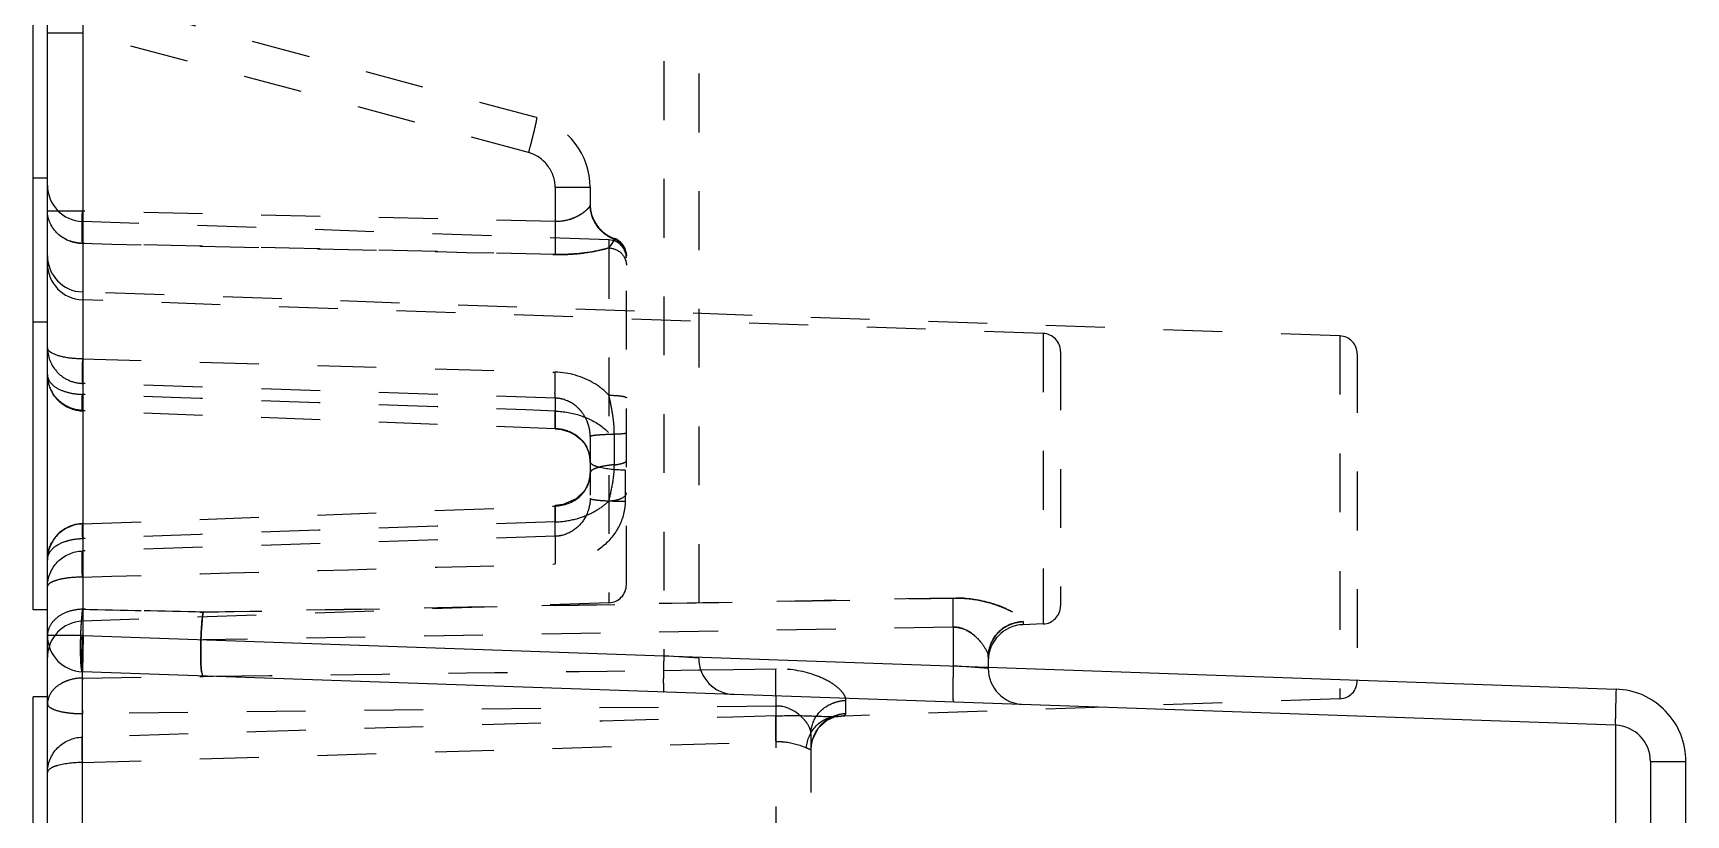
# Model space of a CAD drawing. Header units: millimetres. Extents: x -1265 to 1982, y -12197 to 1934.
# Drawn here: x 365.02 to 410.93, y -4011.79 to -3990.07 of the extents above; entities that cross this region are included whole.
import ezdxf

# ---------------------------------------------------------------- set-up
doc = ezdxf.new("R2010")
doc.units = ezdxf.units.MM
doc.header["$LTSCALE"] = 16.335
doc.linetypes.add('HIDDEN', pattern=[0.2, 0.1, -0.1])
doc.layers.get('0').update_dxf_attribs({"linetype": 'CONTINUOUS'})
doc.layers.add('DEFAULT_2', color=8, linetype='HIDDEN')

msp = doc.modelspace()

# ---------------------------------------------------------------- linework, layer by layer
at = {"color": 7, "linetype": 'Continuous'}
for p, q in [((365.419, -4119.111), (365.419, -3843.644)), ((366.407, -4006.811), (366.407, -3891.373)), ((365.019, -4006.099), (365.019, -3987.629)), ((365.419, -3994.099), (365.019, -3994.099)), ((365.419, -4006.099), (365.019, -4006.099)), ((366.407, -4006.811), (365.419, -4006.811)), ((366.407, -4006.811), (408.988, -4008.298)), ((366.389, -4014.877), (366.389, -4007.815)), ((408.971, -4009.302), (366.389, -4007.815)), ((365.019, -4029.099), (365.019, -4008.508)), ((365.419, -4008.508), (365.019, -4008.508)), ((408.971, -4009.302), (408.971, -4013.39)), ((409.941, -4010.306), (409.941, -4012.385)), ((409.941, -4010.306), (410.928, -4010.306)), ((410.928, -4012.385), (410.928, -4010.306))]:
    msp.add_line(p, q, dxfattribs=at)
for centre, radius, start, end in [((366.424, -4006.811), 1.005, 180, 268), ((408.918, -4010.306), 2.01, 21.9885, 65.992), ((408.936, -4010.306), 1.005, 0, 88)]:
    msp.add_arc(centre, radius, start, end, dxfattribs=at)
for points, knots in [([(366.389, -4007.815), (366.387, -4007.815), (366.388, -4007.805), (366.385, -4007.794), (366.386, -4007.768), (366.384, -4007.719), (366.385, -4007.635), (366.387, -4007.512), (366.39, -4007.361), (366.396, -4007.125), (366.402, -4006.939), (366.407, -4006.811)], [0, 0, 0, 0, 0.005181, 0.019793, 0.043719, 0.076719, 0.1689, 0.293153, 0.444589, 0.617989, 1, 1, 1, 1]), ([(408.988, -4008.298), (408.984, -4008.422), (408.978, -4008.605), (408.972, -4008.842), (408.968, -4008.997), (408.967, -4009.123), (408.966, -4009.207), (408.967, -4009.256), (408.967, -4009.281), (408.97, -4009.292), (408.969, -4009.302), (408.971, -4009.302)], [0, 0, 0, 0, 0.370138, 0.548912, 0.706778, 0.833099, 0.924815, 0.957335, 0.980773, 0.995001, 1, 1, 1, 1])]:
    msp.add_open_spline(points, degree=3, knots=knots, dxfattribs=at)
for points in [[(409.736, -4008.47), (409.502, -4008.366), (409.244, -4008.307), (408.988, -4008.298)], [(410.928, -4010.306), (410.928, -4010.051), (410.877, -4009.791), (410.782, -4009.554)]]:
    msp.add_open_spline(points, degree=3, dxfattribs=at)
at = {"layer": 'DEFAULT_2', "color": 8, "linetype": 'HIDDEN'}
for p, q in [((382.539, -3902.647), (382.539, -4007.375)), ((383.509, -3902.989), (383.509, -4007.442)), ((379.004, -3992.42), (366.164, -3988.979)), ((366.389, -3990.07), (365.419, -3990.07)), ((378.779, -3993.39), (366.389, -3990.07)), ((379.524, -3994.361), (379.524, -3995.306)), ((380.494, -3994.361), (379.524, -3994.361)), ((380.494, -3994.361), (380.494, -3994.85)), ((366.389, -3995.018), (365.419, -3995.018)), ((379.524, -3995.306), (366.389, -3995.018)), ((381.014, -3995.817), (366.389, -3995.306)), ((381.014, -3995.817), (381.014, -4005.901)), ((381.164, -3995.776), (381.164, -3995.794)), ((381.499, -4005.398), (381.499, -3996.249)), ((401.315, -3998.483), (366.389, -3997.264)), ((393.074, -3998.415), (366.389, -3997.483)), ((365.419, -3998.099), (365.019, -3998.099)), ((393.074, -3998.415), (393.074, -4006.488)), ((401.315, -3998.483), (401.315, -4008.567)), ((366.389, -3999.125), (379.524, -3999.49)), ((393.559, -3998.917), (393.559, -4005.986)), ((401.8, -3998.986), (401.8, -4008.065)), ((379.524, -4000.213), (366.389, -3999.804)), ((379.524, -4000.213), (379.524, -4001.054)), ((366.389, -4000.554), (366.386, -4000.566)), ((379.521, -4001.066), (366.386, -4000.566)), ((379.524, -4001.054), (379.521, -4001.066)), ((379.521, -4001.066), (379.521, -4001.066)), ((380.494, -4001.276), (380.494, -4002.999)), ((381.164, -4001.21), (381.164, -4002.065)), ((380.491, -4001.906), (380.494, -4001.984)), ((381.464, -4002.215), (381.464, -4003.077)), ((366.389, -4003.709), (379.524, -4003.212)), ((379.745, -4003.17), (379.521, -4003.2)), ((379.524, -4003.212), (379.521, -4003.2)), ((379.524, -4004.052), (379.524, -4003.212)), ((366.389, -4003.709), (366.386, -4003.697)), ((379.524, -4004.052), (366.389, -4004.459)), ((381.014, -4005.901), (366.389, -4006.411)), ((392.519, -4006.421), (392.519, -4006.508)), ((366.407, -4006.811), (366.389, -4007.815)), ((390.579, -4006.576), (369.742, -4006.928)), ((390.579, -4006.576), (390.579, -4007.655)), ((393.074, -4006.488), (392.519, -4006.508)), ((383.509, -4007.442), (382.539, -4007.375)), ((382.531, -4007.777), (383.513, -4007.764)), ((383.513, -4007.764), (383.591, -4007.763)), ((383.591, -4007.763), (384.47, -4007.752)), ((384.47, -4007.752), (385.655, -4007.736)), ((391.549, -4007.723), (390.579, -4007.655)), ((391.549, -4007.404), (391.549, -4007.723)), ((366.389, -4007.99), (369.742, -4007.946)), ((369.742, -4007.946), (370.026, -4007.942)), ((385.655, -4008.768), (366.389, -4008.98)), ((385.655, -4016.46), (385.655, -4008.768)), ((401.315, -4008.567), (387.336, -4009.055)), ((387.594, -4008.981), (387.594, -4008.61)), ((387.329, -4009.059), (387.359, -4009.054)), ((387.359, -4009.054), (387.335, -4009.055)), ((386.625, -4009.535), (386.625, -4015.971)), ((366.389, -4010.337), (385.655, -4009.756))]:
    msp.add_line(p, q, dxfattribs=at)
for points in [[(379.521, -4001.065), (379.698, -4001.086), (379.907, -4001.148), (380.083, -4001.24), (380.223, -4001.352), (380.332, -4001.477)], [(380.332, -4001.477), (380.412, -4001.612), (380.464, -4001.756), (380.491, -4001.906)], [(380.494, -4002.29), (380.463, -4002.521), (380.342, -4002.781)], [(380.342, -4002.781), (380.108, -4003.011), (379.745, -4003.17)], [(386.625, -4009.973), (386.665, -4009.697), (386.832, -4009.377), (387.071, -4009.164), (387.279, -4009.071), (387.329, -4009.059)]]:
    msp.add_lwpolyline(points, dxfattribs=at)
for centre, radius, start, end in [((378.484, -3994.361), 2.01, 0, 75), ((366.424, -3994.302), 1.005, 180, 268), ((381.499, -3994.828), 1.005, 180, 250.5288), ((380.997, -3996.319), 0.502, 0, 88), ((380.997, -3996.249), 0.502, 0, 70.5288), ((366.424, -3996.259), 1.005, 180, 268), ((379.651, -3990.947), 5.276, 268.6255, 274.6617), ((366.424, -3996.478), 1.005, 180, 268), ((393.057, -3998.917), 0.502, 0, 88), ((401.298, -3998.986), 0.502, 0, 88), ((366.401, -3999.565), 0.981, 204.5408, 209.5022), ((318.012, -4013.572), 64.419, 11.89168, 12.04163), ((370.703, -4002.471), 10.572, 11.0228, 11.8658), ((366.424, -3999.561), 1.006, 263.583, 267.8183), ((379.363, -4001.294), 1.132, 24.1411, 36.9206), ((379.598, -4001.985), 0.896, 0.0683, 26.9004), ((381.181, -4003.79), 1.715, 102.2012, 103.9188), ((378.003, -4002.032), 3.162, 353.0061, 354.5559), ((378.337, -4002.062), 2.827, 354.5061, 359.9369), ((366.424, -4004.702), 1.005, 92.173, 150.8397), ((379.436, -4001.08), 2.574, 271.9581, 284.4744), ((379.62, -4001.574), 2.045, 298.7746, 302.3834), ((380.997, -4005.398), 0.502, 272, 0), ((393.057, -4005.986), 0.502, 272, 0), ((366.424, -4007.416), 1.005, 92, 180), ((377.031, -4007.191), 10.702, 177.8406, 179.9319), ((376.95, -4007.185), 10.621, 177.9783, 179.9639), ((392.554, -4007.512), 1.005, 92, 180), ((384.514, -4007.442), 1.005, 180, 268), ((392.554, -4007.723), 1.005, 180, 268), ((401.298, -4008.065), 0.502, 272, 0), ((391.364, -4008.449), 24.98, 180.4133, 181.2192), ((409.981, -4008.212), 24.333, 180.6483, 181.3082), ((387.672, -4009.997), 1.048, 150.2089, 155.2474)]:
    msp.add_arc(centre, radius, start, end, dxfattribs=at)
for points, knots in [([(379.004, -3992.42), (379.011, -3992.421), (378.999, -3992.458), (378.999, -3992.502), (378.976, -3992.597), (378.951, -3992.717), (378.914, -3992.867), (378.857, -3993.094), (378.811, -3993.271), (378.779, -3993.39)], [0, 0, 0, 0, 0.019804, 0.075838, 0.167427, 0.293496, 0.45105, 0.629583, 1, 1, 1, 1]), ([(379.524, -3994.361), (379.524, -3994.146), (379.366, -3993.711), (378.986, -3993.446), (378.779, -3993.39)], [0, 0, 0, 0, 0.500028, 1, 1, 1, 1]), ([(380.494, -3994.85), (380.494, -3994.867), (380.467, -3994.91), (380.378, -3995.009), (380.185, -3995.146), (379.886, -3995.276), (379.647, -3995.312), (379.524, -3995.306)], [0, 0, 0, 0, 0.046242, 0.126003, 0.364507, 0.669047, 1, 1, 1, 1]), ([(379.906, -3995.254), (379.988, -3995.229), (380.134, -3995.168), (380.319, -3995.054), (380.431, -3994.951), (380.494, -3994.88), (380.494, -3994.85)], [0, 0, 0, 0, 0.349086, 0.651385, 0.878049, 1, 1, 1, 1]), ([(380.579, -3995.25), (380.565, -3995.218), (380.517, -3995.089), (380.494, -3994.951), (380.494, -3994.85)], [0, 0, 0, 0, 0.258628, 1, 1, 1, 1]), ([(380.494, -3994.85), (380.494, -3994.883), (380.502, -3995.02), (380.537, -3995.155), (380.579, -3995.25)], [0, 0, 0, 0, 0.240769, 1, 1, 1, 1]), ([(366.389, -3995.913), (366.142, -3995.908), (365.65, -3995.731), (365.419, -3995.246), (365.419, -3995.018)], [0, 0, 0, 0, 0.519978, 1, 1, 1, 1]), ([(366.389, -3995.018), (366.387, -3995.109), (366.383, -3995.407), (366.379, -3995.705), (366.389, -3995.912)], [0, 0, 0, 0, 0.304376, 1, 1, 1, 1]), ([(366.389, -3995.912), (366.387, -3995.86), (366.38, -3995.562), (366.384, -3995.264), (366.389, -3995.018)], [0, 0, 0, 0, 0.176006, 1, 1, 1, 1]), ([(379.524, -3995.306), (379.522, -3995.397), (379.518, -3995.702), (379.513, -3996.007), (379.524, -3996.221)], [0, 0, 0, 0, 0.297294, 1, 1, 1, 1]), ([(379.524, -3995.306), (379.522, -3995.397), (379.518, -3995.702), (379.513, -3996.007), (379.524, -3996.221)], [0, 0, 0, 0, 0.297294, 1, 1, 1, 1]), ([(380.814, -3995.581), (380.89, -3995.651), (381.006, -3995.73), (381.133, -3995.783), (381.164, -3995.794)], [0, 0, 0, 0, 0.756696, 1, 1, 1, 1]), ([(381.164, -3995.794), (381.164, -3995.808), (381.145, -3995.843), (381.098, -3995.925), (381.049, -3995.993), (381.014, -3996.04)], [0, 0, 0, 0, 0.146041, 0.392615, 1, 1, 1, 1]), ([(381.014, -3996.04), (381.049, -3995.992), (381.094, -3995.93), (381.134, -3995.864), (381.142, -3995.849)], [0, 0, 0, 0, 0.779973, 1, 1, 1, 1]), ([(381.142, -3995.849), (381.145, -3995.844), (381.154, -3995.826), (381.164, -3995.807), (381.164, -3995.794)], [0, 0, 0, 0, 0.332798, 1, 1, 1, 1]), ([(381.164, -3995.794), (381.209, -3995.81), (381.382, -3995.912), (381.499, -3996.115), (381.499, -3996.266)], [0, 0, 0, 0, 0.241951, 1, 1, 1, 1]), ([(381.164, -3995.794), (381.209, -3995.81), (381.382, -3995.912), (381.499, -3996.115), (381.499, -3996.266)], [0, 0, 0, 0, 0.241951, 1, 1, 1, 1]), ([(381.014, -3996.04), (380.91, -3996.07), (380.422, -3996.186), (379.917, -3996.23), (379.524, -3996.221)], [0, 0, 0, 0, 0.215954, 1, 1, 1, 1]), ([(380.079, -3996.205), (380.166, -3996.198), (380.481, -3996.164), (380.793, -3996.102), (381.014, -3996.04)], [0, 0, 0, 0, 0.275005, 1, 1, 1, 1]), ([(381.014, -3996.04), (381.139, -3996.044), (381.392, -3996.146), (381.499, -3996.4), (381.499, -3996.52)], [0, 0, 0, 0, 0.507876, 1, 1, 1, 1]), ([(381.43, -3996.28), (381.441, -3996.298), (381.479, -3996.373), (381.499, -3996.458), (381.499, -3996.52)], [0, 0, 0, 0, 0.26249, 1, 1, 1, 1]), ([(365.548, -3998.965), (365.529, -3998.955), (365.471, -3998.922), (365.419, -3998.858), (365.419, -3998.812)], [0, 0, 0, 0, 0.319203, 1, 1, 1, 1]), ([(366.389, -3999.125), (366.226, -3999.12), (365.94, -3999.101), (365.657, -3999.024), (365.548, -3998.965)], [0, 0, 0, 0, 0.56849, 1, 1, 1, 1]), ([(366.389, -3999.125), (366.386, -3999.276), (366.387, -3999.502), (366.379, -3999.729), (366.389, -3999.804)], [0, 0, 0, 0, 0.665428, 1, 1, 1, 1]), ([(365.419, -3999.561), (365.419, -3999.634), (365.486, -3999.798), (365.714, -3999.966), (366.025, -4000.078), (366.264, -4000.105), (366.389, -4000.109)], [0, 0, 0, 0, 0.181888, 0.407712, 0.687458, 1, 1, 1, 1]), ([(365.666, -3999.464), (365.756, -3999.566), (365.98, -3999.734), (366.253, -3999.799), (366.389, -3999.804)], [0, 0, 0, 0, 0.499412, 1, 1, 1, 1]), ([(379.524, -4000.213), (379.513, -4000.135), (379.522, -3999.893), (379.52, -3999.653), (379.524, -3999.49)], [0, 0, 0, 0, 0.326374, 1, 1, 1, 1]), ([(366.389, -4000.554), (366.22, -4000.548), (365.879, -4000.449), (365.631, -4000.195), (365.548, -4000.048)], [0, 0, 0, 0, 0.501295, 1, 1, 1, 1]), ([(366.386, -4000.566), (366.383, -4000.565), (366.385, -4000.55), (366.381, -4000.531), (366.383, -4000.491), (366.382, -4000.413), (366.385, -4000.283), (366.387, -4000.171), (366.389, -4000.108)], [0, 0, 0, 0, 0.01774, 0.068482, 0.152038, 0.267038, 0.584742, 1, 1, 1, 1]), ([(380.268, -4000.613), (380.233, -4000.567), (380.083, -4000.397), (379.873, -4000.278), (379.71, -4000.238)], [0, 0, 0, 0, 0.257991, 1, 1, 1, 1]), ([(381.014, -4000.133), (381.074, -4000.133), (381.187, -4000.137), (381.345, -4000.15), (381.434, -4000.169), (381.499, -4000.19), (381.499, -4000.205)], [0, 0, 0, 0, 0.364317, 0.693616, 0.910436, 1, 1, 1, 1]), ([(381.141, -4000.838), (381.13, -4000.739), (381.11, -4000.61), (381.086, -4000.481), (381.08, -4000.45)], [0, 0, 0, 0, 0.756562, 1, 1, 1, 1]), ([(379.521, -4001.065), (379.518, -4001.064), (379.52, -4001.049), (379.516, -4001.029), (379.517, -4000.987), (379.517, -4000.902), (379.52, -4000.761), (379.522, -4000.639), (379.524, -4000.571)], [0, 0, 0, 0, 0.016971, 0.064847, 0.145934, 0.261932, 0.586334, 1, 1, 1, 1]), ([(379.524, -4000.572), (379.762, -4000.581), (380.235, -4000.664), (380.869, -4000.99), (381.343, -4001.52), (381.464, -4001.985), (381.464, -4002.215)], [0, 0, 0, 0, 0.256246, 0.507667, 0.753574, 1, 1, 1, 1]), ([(379.524, -4001.054), (379.702, -4001.061), (380.058, -4001.155), (380.318, -4001.424), (380.397, -4001.579)], [0, 0, 0, 0, 0.50607, 1, 1, 1, 1]), ([(380.494, -4001.276), (380.494, -4001.268), (380.531, -4001.257), (380.582, -4001.246), (380.686, -4001.234), (380.764, -4001.228), (380.81, -4001.225)], [0, 0, 0, 0, 0.073817, 0.262356, 0.572469, 1, 1, 1, 1]), ([(380.81, -4001.225), (380.837, -4001.223), (380.955, -4001.217), (381.073, -4001.212), (381.164, -4001.21)], [0, 0, 0, 0, 0.230987, 1, 1, 1, 1]), ([(381.164, -4001.21), (381.207, -4001.209), (381.263, -4001.207), (381.319, -4001.204), (381.332, -4001.203)], [0, 0, 0, 0, 0.766359, 1, 1, 1, 1]), ([(381.332, -4001.203), (381.344, -4001.202), (381.383, -4001.199), (381.422, -4001.195), (381.45, -4001.191)], [0, 0, 0, 0, 0.290491, 1, 1, 1, 1]), ([(381.45, -4001.191), (381.462, -4001.19), (381.475, -4001.186), (381.499, -4001.182), (381.499, -4001.177)], [0, 0, 0, 0, 0.713152, 1, 1, 1, 1]), ([(379.524, -4003.212), (379.766, -4003.202), (380.146, -4003.067), (380.441, -4002.663), (380.494, -4002.414), (380.494, -4002.29)], [0, 0, 0, 0, 0.497276, 0.74476, 1, 1, 1, 1]), ([(381.464, -4002.215), (381.234, -4002.213), (380.916, -4002.187), (380.605, -4002.101), (380.494, -4002.022), (380.494, -4001.985)], [0, 0, 0, 0, 0.674523, 0.892605, 1, 1, 1, 1]), ([(380.581, -4002.193), (380.568, -4002.2), (380.531, -4002.222), (380.494, -4002.26), (380.494, -4002.29)], [0, 0, 0, 0, 0.339722, 1, 1, 1, 1]), ([(380.768, -4002.126), (380.749, -4002.131), (380.685, -4002.148), (380.622, -4002.171), (380.581, -4002.193)], [0, 0, 0, 0, 0.292942, 1, 1, 1, 1]), ([(381.164, -4002.065), (381.134, -4002.067), (381.018, -4002.079), (380.902, -4002.096), (380.818, -4002.114)], [0, 0, 0, 0, 0.262215, 1, 1, 1, 1]), ([(381.334, -4002.038), (381.375, -4002.029), (381.429, -4002.014), (381.499, -4001.974), (381.499, -4001.952)], [0, 0, 0, 0, 0.655679, 1, 1, 1, 1]), ([(381.014, -4003.067), (381.026, -4003.017), (381.077, -4002.802), (381.121, -4002.585), (381.142, -4002.417)], [0, 0, 0, 0, 0.232782, 1, 1, 1, 1]), ([(379.521, -4003.201), (379.519, -4003.201), (379.52, -4003.215), (379.517, -4003.234), (379.518, -4003.273), (379.517, -4003.351), (379.52, -4003.48), (379.522, -4003.591), (379.524, -4003.653)], [0, 0, 0, 0, 0.017304, 0.066057, 0.148034, 0.264439, 0.588053, 1, 1, 1, 1]), ([(381.464, -4003.077), (381.464, -4003.315), (381.341, -4003.797), (380.875, -4004.363), (380.242, -4004.724), (379.763, -4004.814), (379.524, -4004.821)], [0, 0, 0, 0, 0.249646, 0.499321, 0.749458, 1, 1, 1, 1]), ([(380.494, -4002.999), (380.494, -4003.007), (380.527, -4003.019), (380.574, -4003.03), (380.666, -4003.044), (380.843, -4003.06), (381.114, -4003.073), (381.343, -4003.077), (381.464, -4003.077)], [0, 0, 0, 0, 0.023473, 0.080324, 0.171643, 0.296744, 0.630099, 1, 1, 1, 1]), ([(381.252, -4003.036), (381.288, -4003.026), (381.385, -4002.997), (381.499, -4002.916), (381.499, -4002.847)], [0, 0, 0, 0, 0.346467, 1, 1, 1, 1]), ([(366.389, -4003.709), (366.139, -4003.718), (365.626, -4003.935), (365.419, -4004.453), (365.419, -4004.702)], [0, 0, 0, 0, 0.502077, 1, 1, 1, 1]), ([(366.386, -4003.697), (366.384, -4003.698), (366.386, -4003.712), (366.382, -4003.728), (366.383, -4003.765), (366.383, -4003.835), (366.385, -4003.954), (366.387, -4004.056), (366.389, -4004.113)], [0, 0, 0, 0, 0.017575, 0.067954, 0.150977, 0.265414, 0.582601, 1, 1, 1, 1]), ([(380.42, -4003.385), (380.36, -4003.541), (380.172, -4003.824), (379.871, -4003.988), (379.716, -4004.026)], [0, 0, 0, 0, 0.51032, 1, 1, 1, 1]), ([(365.902, -4004.198), (365.94, -4004.185), (366.098, -4004.138), (366.264, -4004.118), (366.389, -4004.113)], [0, 0, 0, 0, 0.240668, 1, 1, 1, 1]), ([(379.524, -4004.052), (379.52, -4004.08), (379.518, -4004.162), (379.515, -4004.418), (379.52, -4004.647), (379.524, -4004.821)], [0, 0, 0, 0, 0.107341, 0.321263, 1, 1, 1, 1]), ([(365.419, -4004.702), (365.419, -4004.596), (365.547, -4004.357), (365.772, -4004.244), (365.902, -4004.198)], [0, 0, 0, 0, 0.433026, 1, 1, 1, 1]), ([(365.419, -4005.451), (365.419, -4005.203), (365.626, -4004.685), (366.139, -4004.468), (366.389, -4004.459)], [0, 0, 0, 0, 0.497923, 1, 1, 1, 1]), ([(366.389, -4005.186), (366.385, -4005.025), (366.387, -4004.783), (366.377, -4004.539), (366.389, -4004.459)], [0, 0, 0, 0, 0.664836, 1, 1, 1, 1]), ([(366.389, -4005.185), (366.264, -4005.188), (366.033, -4005.2), (365.763, -4005.244), (365.588, -4005.302), (365.485, -4005.347), (365.419, -4005.41), (365.419, -4005.451)], [0, 0, 0, 0, 0.358134, 0.664658, 0.78569, 0.880428, 1, 1, 1, 1]), ([(390.579, -4006.576), (390.578, -4006.503), (390.575, -4006.234), (390.573, -4005.965), (390.579, -4005.768)], [0, 0, 0, 0, 0.269214, 1, 1, 1, 1]), ([(390.579, -4006.576), (390.578, -4006.503), (390.575, -4006.234), (390.573, -4005.965), (390.579, -4005.768)], [0, 0, 0, 0, 0.269214, 1, 1, 1, 1]), ([(390.579, -4006.576), (390.578, -4006.503), (390.575, -4006.234), (390.573, -4005.965), (390.579, -4005.768)], [0, 0, 0, 0, 0.269214, 1, 1, 1, 1]), ([(392.229, -4006.16), (392.004, -4006.034), (391.464, -4005.833), (390.891, -4005.762), (390.579, -4005.768)], [0, 0, 0, 0, 0.452832, 1, 1, 1, 1]), ([(390.579, -4005.768), (390.813, -4005.763), (391.262, -4005.802), (391.783, -4005.952), (392.131, -4006.104), (392.328, -4006.215), (392.457, -4006.311), (392.519, -4006.388), (392.519, -4006.421)], [0, 0, 0, 0, 0.333131, 0.635377, 0.765349, 0.873543, 0.953194, 1, 1, 1, 1]), ([(366.389, -4006.078), (366.263, -4006.081), (366.018, -4006.121), (365.7, -4006.276), (365.477, -4006.514), (365.419, -4006.716), (365.419, -4006.811)], [0, 0, 0, 0, 0.284568, 0.550126, 0.786458, 1, 1, 1, 1]), ([(366.389, -4006.078), (366.383, -4006.122), (366.357, -4006.366), (366.343, -4006.611), (366.336, -4006.81)], [0, 0, 0, 0, 0.18351, 1, 1, 1, 1]), ([(366.389, -4006.078), (366.384, -4006.12), (366.357, -4006.353), (366.344, -4006.588), (366.337, -4006.78)], [0, 0, 0, 0, 0.182163, 1, 1, 1, 1]), ([(369.681, -4006.929), (369.684, -4006.848), (369.696, -4006.591), (369.716, -4006.334), (369.742, -4006.16)], [0, 0, 0, 0, 0.314122, 1, 1, 1, 1]), ([(369.681, -4006.929), (369.684, -4006.848), (369.696, -4006.591), (369.716, -4006.334), (369.742, -4006.16)], [0, 0, 0, 0, 0.314122, 1, 1, 1, 1]), ([(369.742, -4006.16), (369.735, -4006.205), (369.704, -4006.461), (369.688, -4006.718), (369.681, -4006.929)], [0, 0, 0, 0, 0.178171, 1, 1, 1, 1]), ([(392.519, -4006.421), (392.269, -4006.43), (391.759, -4006.643), (391.549, -4007.158), (391.549, -4007.404)], [0, 0, 0, 0, 0.503742, 1, 1, 1, 1]), ([(392.021, -4006.573), (392.06, -4006.55), (392.215, -4006.47), (392.39, -4006.426), (392.519, -4006.421)], [0, 0, 0, 0, 0.260467, 1, 1, 1, 1]), ([(365.425, -4006.745), (365.424, -4006.752), (365.422, -4006.774), (365.419, -4006.796), (365.419, -4006.811)], [0, 0, 0, 0, 0.326806, 1, 1, 1, 1]), ([(366.389, -4007.815), (366.382, -4007.815), (366.384, -4007.775), (366.375, -4007.731), (366.376, -4007.633), (366.374, -4007.512), (366.375, -4007.361), (366.379, -4007.125), (366.385, -4006.938), (366.389, -4006.811)], [0, 0, 0, 0, 0.020525, 0.077648, 0.169845, 0.294008, 0.44528, 0.618461, 1, 1, 1, 1]), ([(369.705, -4007.838), (369.685, -4007.721), (369.673, -4007.415), (369.675, -4007.111), (369.681, -4006.926)], [0, 0, 0, 0, 0.390611, 1, 1, 1, 1]), ([(369.705, -4007.838), (369.685, -4007.721), (369.673, -4007.415), (369.675, -4007.111), (369.681, -4006.926)], [0, 0, 0, 0, 0.390611, 1, 1, 1, 1]), ([(369.681, -4006.926), (369.675, -4007.111), (369.673, -4007.415), (369.685, -4007.721), (369.705, -4007.838)], [0, 0, 0, 0, 0.609387, 1, 1, 1, 1]), ([(390.579, -4006.576), (390.706, -4006.571), (390.965, -4006.644), (391.262, -4006.878), (391.459, -4007.136), (391.549, -4007.324), (391.549, -4007.404)], [0, 0, 0, 0, 0.280114, 0.56433, 0.821714, 1, 1, 1, 1]), ([(391.341, -4006.989), (391.303, -4006.942), (391.138, -4006.766), (390.918, -4006.627), (390.739, -4006.59)], [0, 0, 0, 0, 0.246619, 1, 1, 1, 1]), ([(391.549, -4007.404), (391.549, -4007.366), (391.561, -4007.202), (391.615, -4007.042), (391.675, -4006.933)], [0, 0, 0, 0, 0.237214, 1, 1, 1, 1]), ([(366.329, -4007.178), (366.329, -4007.273), (366.332, -4007.434), (366.344, -4007.646), (366.359, -4007.748), (366.376, -4007.815), (366.389, -4007.815)], [0, 0, 0, 0, 0.441052, 0.762946, 0.939653, 1, 1, 1, 1]), ([(382.539, -4007.375), (382.535, -4007.498), (382.53, -4007.682), (382.526, -4007.919), (382.524, -4008.075), (382.526, -4008.198), (382.525, -4008.296), (382.535, -4008.34), (382.532, -4008.379), (382.539, -4008.379)], [0, 0, 0, 0, 0.369713, 0.548271, 0.705964, 0.832197, 0.923941, 0.9801, 1, 1, 1, 1]), ([(369.705, -4007.838), (369.709, -4007.863), (369.714, -4007.892), (369.732, -4007.932), (369.742, -4007.932)], [0, 0, 0, 0, 0.724415, 1, 1, 1, 1]), ([(385.65, -4008.488), (385.649, -4008.419), (385.647, -4008.168), (385.649, -4007.918), (385.655, -4007.736)], [0, 0, 0, 0, 0.274594, 1, 1, 1, 1]), ([(387.462, -4008.342), (387.374, -4008.247), (387.136, -4008.077), (386.543, -4007.811), (386.015, -4007.731), (385.655, -4007.736)], [0, 0, 0, 0, 0.199582, 0.443842, 1, 1, 1, 1]), ([(390.579, -4007.655), (390.575, -4007.779), (390.57, -4007.963), (390.566, -4008.199), (390.564, -4008.355), (390.566, -4008.478), (390.565, -4008.577), (390.575, -4008.621), (390.572, -4008.66), (390.579, -4008.66)], [0, 0, 0, 0, 0.369713, 0.548271, 0.705964, 0.832197, 0.923941, 0.9801, 1, 1, 1, 1]), ([(365.903, -4008.093), (365.867, -4008.109), (365.734, -4008.174), (365.614, -4008.269), (365.548, -4008.354)], [0, 0, 0, 0, 0.266591, 1, 1, 1, 1]), ([(366.389, -4007.99), (366.263, -4007.991), (366.096, -4008.019), (365.94, -4008.077), (365.903, -4008.093)], [0, 0, 0, 0, 0.755829, 1, 1, 1, 1]), ([(366.389, -4007.99), (366.388, -4008.036), (366.383, -4008.249), (366.383, -4008.462), (366.384, -4008.629)], [0, 0, 0, 0, 0.21426, 1, 1, 1, 1]), ([(365.419, -4008.706), (365.419, -4008.718), (365.437, -4008.782), (365.501, -4008.817), (365.548, -4008.84)], [0, 0, 0, 0, 0.186354, 1, 1, 1, 1]), ([(386.625, -4009.535), (386.625, -4009.362), (386.744, -4008.996), (387.048, -4008.763), (387.221, -4008.692)], [0, 0, 0, 0, 0.479878, 1, 1, 1, 1]), ([(387.221, -4008.692), (387.252, -4008.68), (387.372, -4008.637), (387.5, -4008.613), (387.594, -4008.61)], [0, 0, 0, 0, 0.259026, 1, 1, 1, 1]), ([(387.589, -4008.558), (387.585, -4008.54), (387.558, -4008.46), (387.506, -4008.391), (387.462, -4008.342)], [0, 0, 0, 0, 0.217654, 1, 1, 1, 1]), ([(365.548, -4008.84), (365.571, -4008.851), (365.684, -4008.898), (365.805, -4008.925), (365.901, -4008.941)], [0, 0, 0, 0, 0.206257, 1, 1, 1, 1]), ([(365.901, -4008.941), (365.939, -4008.947), (366.101, -4008.97), (366.264, -4008.979), (366.389, -4008.98)], [0, 0, 0, 0, 0.235925, 1, 1, 1, 1]), ([(385.655, -4009.756), (385.651, -4009.601), (385.652, -4009.362), (385.643, -4009.122), (385.655, -4009.04)], [0, 0, 0, 0, 0.651524, 1, 1, 1, 1]), ([(385.655, -4009.04), (385.972, -4009.03), (386.533, -4009.031), (387.093, -4009.064), (387.336, -4009.055)], [0, 0, 0, 0, 0.566721, 1, 1, 1, 1]), ([(386.523, -4009.255), (386.487, -4009.2), (386.312, -4008.981), (386.05, -4008.825), (385.839, -4008.783)], [0, 0, 0, 0, 0.23267, 1, 1, 1, 1]), ([(386.495, -4009.925), (386.52, -4009.705), (386.695, -4009.274), (387.127, -4009.063), (387.336, -4009.055)], [0, 0, 0, 0, 0.515029, 1, 1, 1, 1]), ([(387.33, -4009.028), (387.213, -4009.066), (386.989, -4009.178), (386.823, -4009.369), (386.762, -4009.476)], [0, 0, 0, 0, 0.498823, 1, 1, 1, 1]), ([(387.336, -4009.055), (387.349, -4009.055), (387.397, -4009.053), (387.446, -4009.049), (387.48, -4009.043)], [0, 0, 0, 0, 0.281675, 1, 1, 1, 1]), ([(387.48, -4009.043), (387.496, -4009.041), (387.536, -4009.034), (387.594, -4009.009), (387.594, -4008.981)], [0, 0, 0, 0, 0.376089, 1, 1, 1, 1]), ([(365.419, -4010.612), (365.419, -4010.366), (365.629, -4009.852), (366.139, -4009.639), (366.389, -4009.632)], [0, 0, 0, 0, 0.495722, 1, 1, 1, 1]), ([(366.389, -4010.337), (366.386, -4010.185), (366.385, -4009.951), (366.381, -4009.716), (366.389, -4009.633)], [0, 0, 0, 0, 0.644946, 1, 1, 1, 1]), ([(386.625, -4009.535), (386.625, -4009.514), (386.612, -4009.414), (386.566, -4009.321), (386.523, -4009.255)], [0, 0, 0, 0, 0.21083, 1, 1, 1, 1]), ([(386.72, -4009.558), (386.704, -4009.592), (386.651, -4009.724), (386.625, -4009.868), (386.625, -4009.973)], [0, 0, 0, 0, 0.261085, 1, 1, 1, 1]), ([(385.655, -4009.756), (385.738, -4009.752), (386.027, -4009.764), (386.307, -4009.847), (386.495, -4009.925)], [0, 0, 0, 0, 0.292094, 1, 1, 1, 1]), ([(386.495, -4009.925), (386.514, -4009.932), (386.544, -4009.945), (386.588, -4009.964), (386.606, -4009.97), (386.624, -4009.976), (386.625, -4009.973)], [0, 0, 0, 0, 0.429127, 0.744974, 0.937448, 1, 1, 1, 1]), ([(366.389, -4010.337), (366.158, -4010.339), (365.844, -4010.372), (365.52, -4010.474), (365.419, -4010.57), (365.419, -4010.612)], [0, 0, 0, 0, 0.662631, 0.879193, 1, 1, 1, 1])]:
    msp.add_open_spline(points, degree=3, knots=knots, dxfattribs=at)
for points in [[(380.579, -3995.25), (380.605, -3995.312), (380.638, -3995.371), (380.677, -3995.426)], [(380.818, -3995.585), (380.766, -3995.537), (380.718, -3995.484), (380.677, -3995.426)], [(380.677, -3995.426), (380.717, -3995.482), (380.763, -3995.534), (380.814, -3995.581)], [(365.902, -3995.783), (366.05, -3995.863), (366.221, -3995.909), (366.389, -3995.913)], [(366.389, -3995.912), (370.767, -3996.016), (375.146, -3996.118), (379.524, -3996.221)], [(379.524, -3996.221), (375.146, -3996.118), (370.767, -3996.016), (366.389, -3995.912)], [(365.419, -3998.812), (365.419, -3999.044), (365.512, -3999.289), (365.666, -3999.464)], [(365.419, -3999.561), (365.419, -3999.73), (365.464, -3999.904), (365.546, -4000.051)], [(380.604, -3999.803), (380.284, -3999.609), (379.899, -3999.501), (379.524, -3999.49)], [(381.014, -4000.133), (380.894, -4000.005), (380.754, -3999.894), (380.604, -3999.803)], [(365.546, -4000.051), (365.613, -4000.171), (365.707, -4000.279), (365.816, -4000.362)], [(365.816, -4000.362), (365.958, -4000.469), (366.135, -4000.54), (366.312, -4000.56)], [(379.524, -4000.571), (375.146, -4000.419), (370.767, -4000.264), (366.389, -4000.108)], [(379.71, -4000.238), (379.649, -4000.223), (379.587, -4000.215), (379.524, -4000.213)], [(380.494, -4001.276), (380.494, -4001.124), (380.459, -4000.969), (380.396, -4000.831)], [(381.164, -4001.21), (381.164, -4001.086), (381.156, -4000.961), (381.141, -4000.838)], [(381.164, -4002.065), (381.221, -4002.06), (381.278, -4002.052), (381.334, -4002.038)], [(380.494, -4002.999), (380.494, -4003.13), (380.467, -4003.263), (380.42, -4003.385)], [(380.716, -4003.301), (380.822, -4003.233), (380.923, -4003.155), (381.014, -4003.067)], [(381.014, -4003.067), (381.094, -4003.065), (381.175, -4003.055), (381.252, -4003.036)], [(379.524, -4003.653), (375.146, -4003.806), (370.767, -4003.96), (366.389, -4004.113)], [(380.08, -4003.573), (380.262, -4003.526), (380.44, -4003.457), (380.605, -4003.367)], [(379.716, -4004.026), (379.653, -4004.042), (379.589, -4004.051), (379.524, -4004.052)], [(365.419, -4004.702), (365.419, -4004.533), (365.464, -4004.359), (365.546, -4004.212)], [(366.389, -4005.186), (370.767, -4005.063), (375.146, -4004.942), (379.524, -4004.821)], [(390.579, -4005.768), (383.633, -4005.898), (376.687, -4006.029), (369.742, -4006.161)], [(390.579, -4005.768), (383.633, -4005.898), (376.687, -4006.029), (369.742, -4006.161)], [(369.742, -4006.16), (376.687, -4006.029), (383.633, -4005.898), (390.579, -4005.768)], [(369.742, -4006.16), (376.687, -4006.029), (383.633, -4005.898), (390.579, -4005.768)], [(369.742, -4006.16), (368.624, -4006.133), (367.506, -4006.105), (366.389, -4006.078)], [(366.389, -4006.078), (367.506, -4006.105), (368.624, -4006.133), (369.742, -4006.16)], [(366.389, -4006.078), (367.506, -4006.105), (368.624, -4006.133), (369.742, -4006.16)], [(390.739, -4006.59), (390.686, -4006.579), (390.632, -4006.574), (390.579, -4006.576)], [(391.675, -4006.933), (391.755, -4006.787), (391.878, -4006.659), (392.021, -4006.573)], [(370.026, -4007.942), (374.194, -4007.887), (378.363, -4007.832), (382.531, -4007.777)], [(365.452, -4008.528), (365.431, -4008.585), (365.419, -4008.645), (365.419, -4008.706)], [(365.548, -4008.354), (365.507, -4008.407), (365.474, -4008.466), (365.452, -4008.528)], [(385.839, -4008.783), (385.778, -4008.771), (385.716, -4008.766), (385.655, -4008.768)], [(387.594, -4008.61), (387.594, -4008.593), (387.592, -4008.575), (387.589, -4008.558)], [(385.655, -4009.04), (379.233, -4009.237), (372.811, -4009.435), (366.389, -4009.633)], [(387.594, -4008.981), (387.505, -4008.984), (387.415, -4009.001), (387.33, -4009.028)]]:
    msp.add_open_spline(points, degree=3, dxfattribs=at)

doc.saveas('drawing.dxf')
